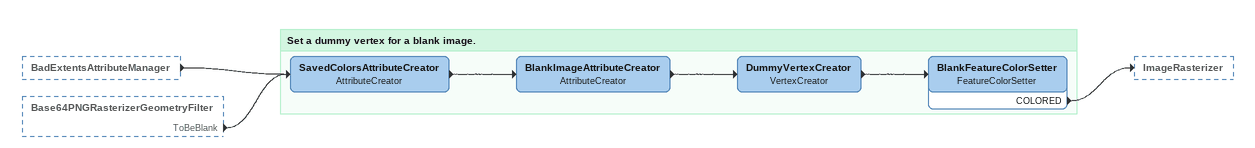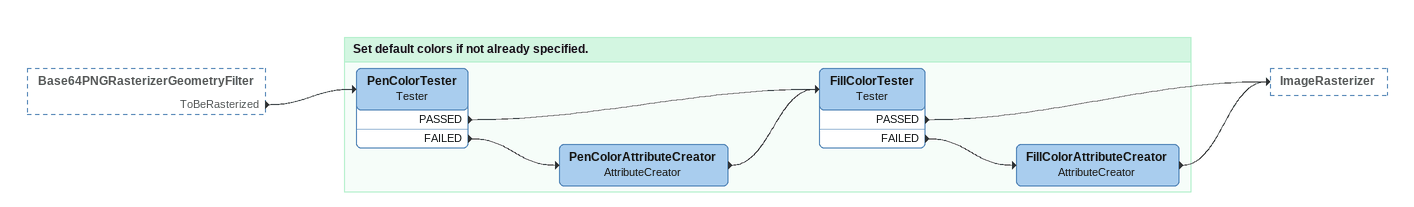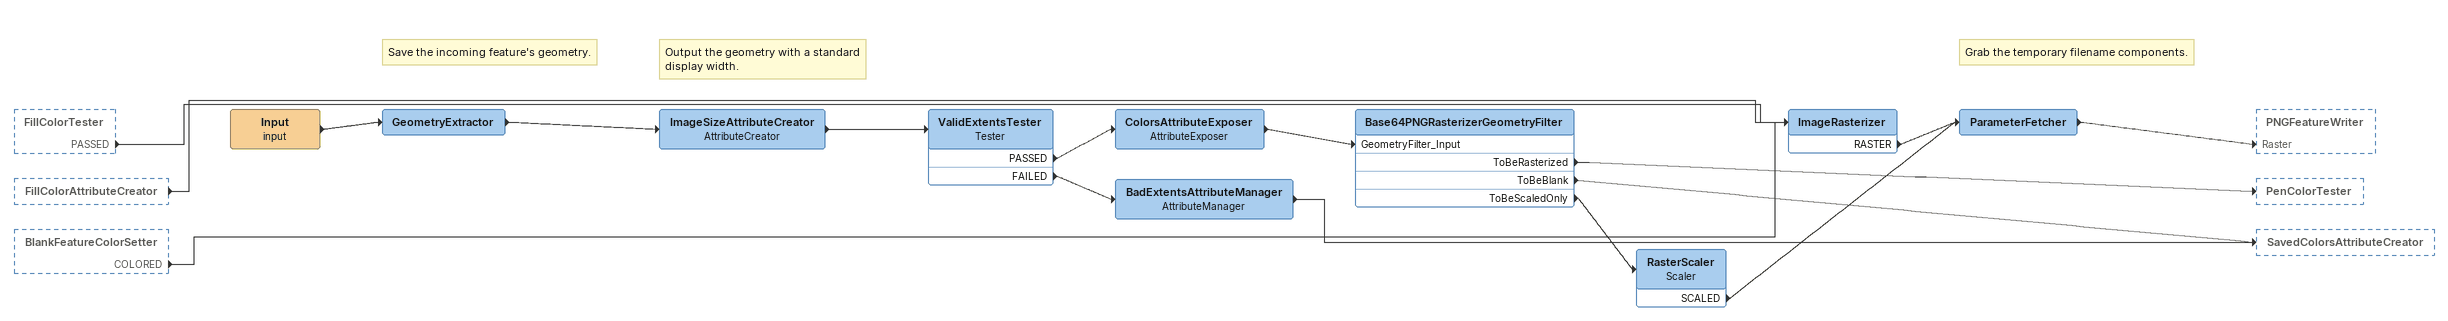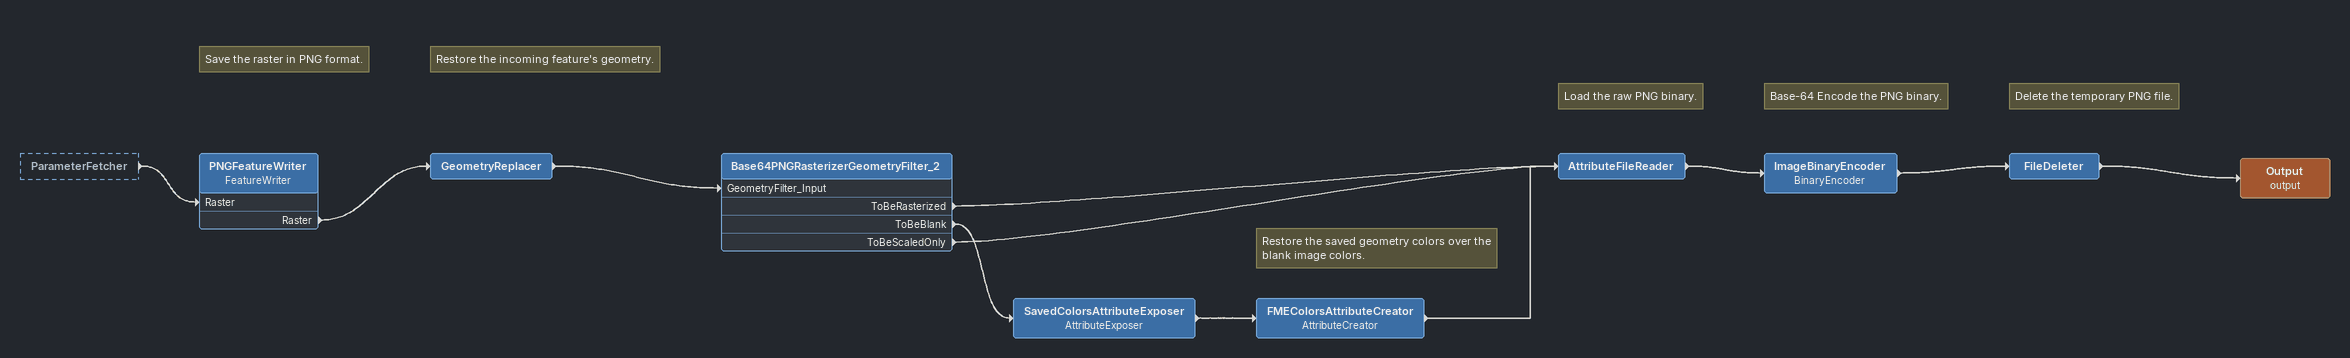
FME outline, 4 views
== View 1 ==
BadExtentsAttributeManager [outside]
    -> SavedColorsAttributeCreator
Base64PNGRasterizerGeometryFilter [outside]
    ToBeBlank -> SavedColorsAttributeCreator

Bookmark: Set a dummy vertex for a blank image.
SavedColorsAttributeCreator: AttributeCreator
    -> BlankImageAttributeCreator
BlankImageAttributeCreator: AttributeCreator
    -> DummyVertexCreator
DummyVertexCreator: VertexCreator
    -> BlankFeatureColorSetter
BlankFeatureColorSetter: FeatureColorSetter
    COLORED -> ImageRasterizer

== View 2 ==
Base64PNGRasterizerGeometryFilter [outside]
    ToBeRasterized -> PenColorTester

Bookmark: Set default colors if not already specified.
PenColorTester: Tester
    PASSED -> FillColorTester
    FAILED -> PenColorAttributeCreator
PenColorAttributeCreator: AttributeCreator
    -> FillColorTester
FillColorTester: Tester
    PASSED -> ImageRasterizer
    FAILED -> FillColorAttributeCreator
FillColorAttributeCreator: AttributeCreator
    -> ImageRasterizer

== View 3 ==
FillColorTester [outside]
    PASSED -> ImageRasterizer
FillColorAttributeCreator [outside]
    -> ImageRasterizer
BlankFeatureColorSetter [outside]
    COLORED -> ImageRasterizer
Input (input)
    -> GeometryExtractor
Note: Save the incoming feature's geometry.
GeometryExtractor
    -> ImageSizeAttributeCreator
Note: Output the geometry with a standard display width.
ImageSizeAttributeCreator: AttributeCreator
    -> ValidExtentsTester
ValidExtentsTester: Tester
    PASSED -> ColorsAttributeExposer
    FAILED -> BadExtentsAttributeManager
ColorsAttributeExposer: AttributeExposer
    -> Base64PNGRasterizerGeometryFilter [GeometryFilter_Input]
Base64PNGRasterizerGeometryFilter
    ToBeRasterized -> PenColorTester
    ToBeBlank -> SavedColorsAttributeCreator
    ToBeScaledOnly -> RasterScaler
RasterScaler: Scaler
    SCALED -> ParameterFetcher
BadExtentsAttributeManager: AttributeManager
    -> SavedColorsAttributeCreator
ImageRasterizer
    RASTER -> ParameterFetcher
Note: Grab the temporary filename components.
ParameterFetcher
    -> PNGFeatureWriter [Raster]

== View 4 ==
ParameterFetcher [outside]
    -> PNGFeatureWriter [Raster]
Note: Save the raster in PNG format.
PNGFeatureWriter: FeatureWriter
    Raster -> GeometryReplacer
Note: Restore the incoming feature's geometry.
GeometryReplacer
    -> Base64PNGRasterizerGeometryFilter_2 [GeometryFilter_Input]
Base64PNGRasterizerGeometryFilter_2
    ToBeRasterized -> AttributeFileReader
    ToBeBlank -> SavedColorsAttributeExposer
    ToBeScaledOnly -> AttributeFileReader
SavedColorsAttributeExposer: AttributeExposer
    -> FMEColorsAttributeCreator
Note: Restore the saved geometry colors over the blank image colors.
FMEColorsAttributeCreator: AttributeCreator
    -> AttributeFileReader
Note: Load the raw PNG binary.
AttributeFileReader
    -> ImageBinaryEncoder
Note: Base-64 Encode the PNG binary.
ImageBinaryEncoder: BinaryEncoder
    -> FileDeleter
Note: Delete the temporary PNG file.
FileDeleter
    -> Output (output)
Output (output)
